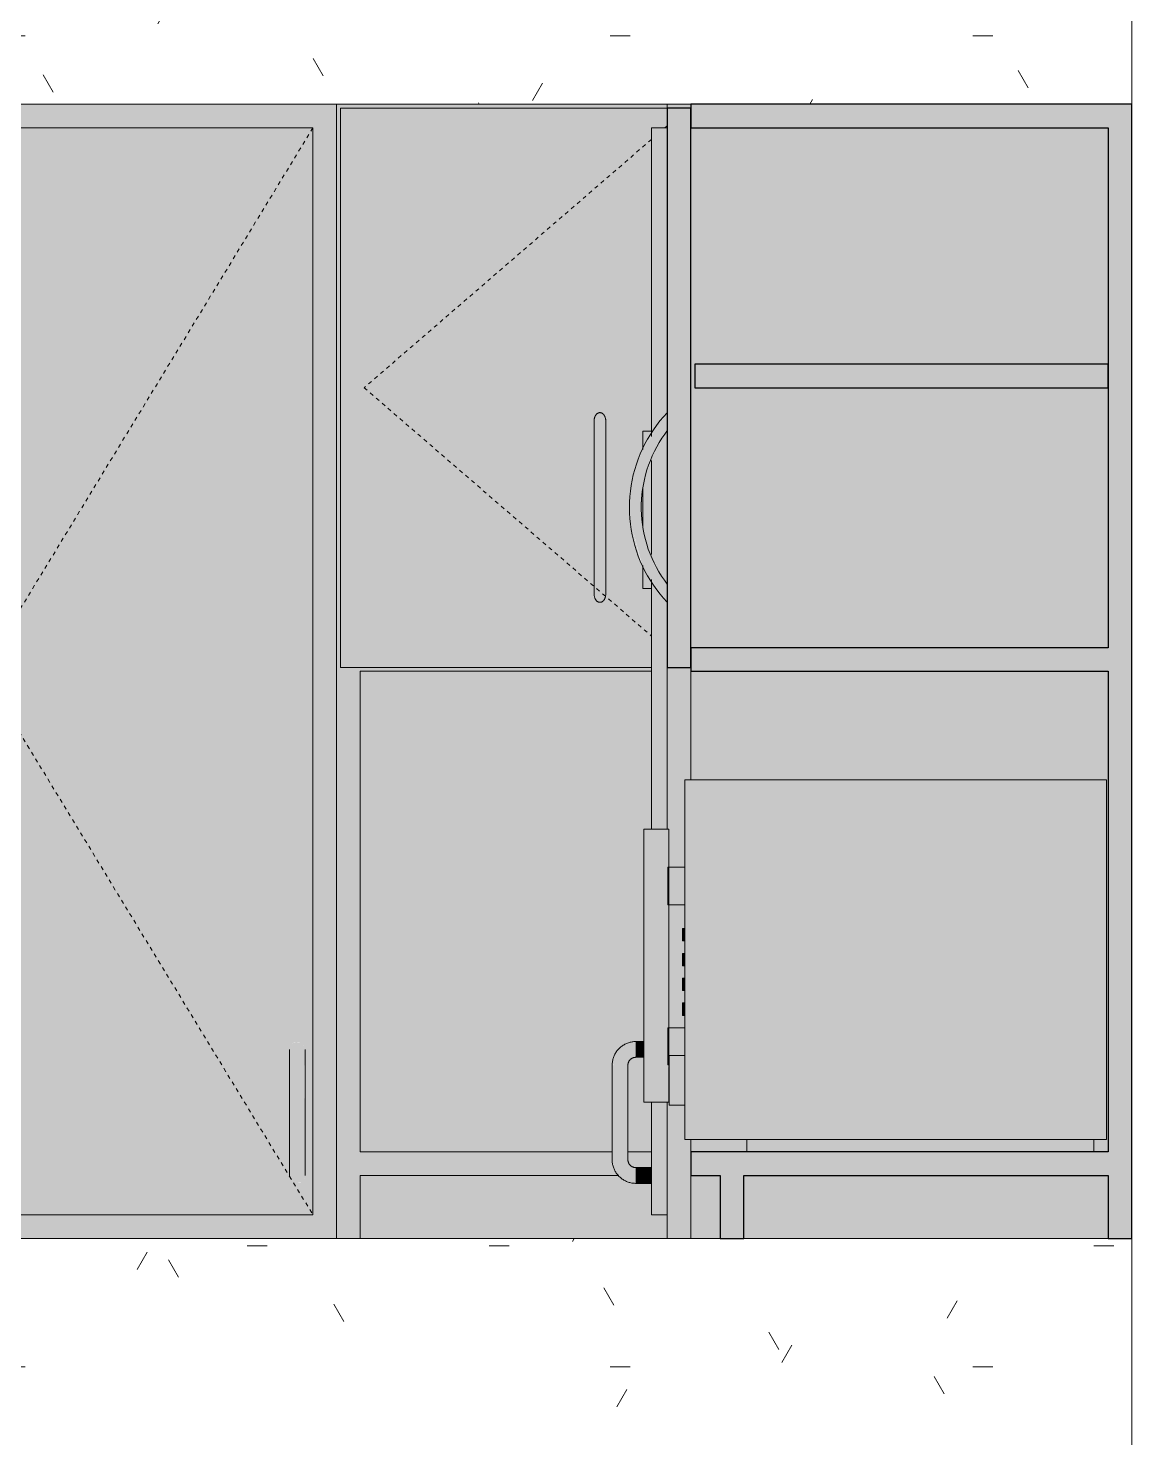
# Model space of a CAD drawing. Header units: inches. Extents: x -1667 to 6641, y -48 to 265.
# Drawn here: x 1362.84 to 1397.88, y 47.67 to 92.41 of the extents above; entities that cross this region are included whole.
import ezdxf

# ---------------------------------------------------------------- set-up
doc = ezdxf.new("R2010")
doc.units = ezdxf.units.IN
doc.header["$MEASUREMENT"] = 0
doc.linetypes.add('Dash', pattern=[0.25, 0.125, -0.125])
for name, color, linetype, lineweight in [('A-WALL-PATT', 111, 'Continuous', 18), ('I-FURN', 30, 'Continuous', 9), ('I-WALL', 2, 'Continuous', 18), ('Q-CASE', 31, 'Continuous', 9), ('Q-CASE-HDLN', 31, 'Dash', 9)]:
    doc.layers.add(name, color=color, linetype=linetype, lineweight=lineweight)

# ---------------------------------------------------------------- blocks, each defined once
blk = doc.blocks.new('293304 - 293304 2-686364-Kitchen - West Elevation')
at = {"layer": 'Q-CASE'}
for points in [[(-907.836, 54), (-907.836, 90), (-921.836, 90), (-921.836, 89.25), (-908.586, 89.25), (-908.586, 72.75), (-921.836, 72.75), (-921.836, 72), (-908.586, 72), (-908.586, 56.75), (-921.836, 56.75), (-921.836, 56), (-920.908, 56), (-920.908, 54), (-920.158, 54), (-920.158, 56), (-908.586, 56), (-908.586, 54)], [(-921.836, 72.125), (-921.836, 89.875), (-922.586, 89.875), (-922.586, 72.125)], [(-921.392, 81), (-908.586, 81), (-908.586, 81.75), (-921.711, 81.75), (-921.711, 81)], [(-922.586, 74.211), (-922.586, 74.47), (-923.139, 75.29), (-923.484, 76.218), (-923.592, 77.277), (-923.47, 78.22), (-923.103, 79.163), (-922.586, 79.93), (-922.586, 80.189), (-923.417, 78.964), (-923.753, 77.695), (-923.743, 76.706), (-923.389, 75.391), (-923.123, 74.967), (-922.667, 74.326)], [(-922.586, 74.47), (-922.586, 74.742), (-923.216, 75.961), (-923.394, 76.737), (-923.417, 77.572), (-923.216, 78.439), (-922.586, 79.658), (-922.586, 79.93), (-923.139, 79.11), (-923.484, 78.182), (-923.601, 77.2), (-923.484, 76.218), (-923.139, 75.29)], [(-922.586, 74.742), (-922.586, 74.744), (-922.592, 74.754)], [(-922.586, 74.209), (-922.586, 74.211), (-922.587, 74.211)], [(-920.908, 54), (-920.908, 56), (-921.836, 56), (-921.836, 54), (-921.392, 54)], [(-915.683, 54), (-908.586, 54), (-908.586, 56), (-920.158, 56), (-920.158, 54), (-918.433, 54)]]:
    blk.add_hatch(color=256, dxfattribs=at).paths.add_polyline_path(points, flags=0)
h = blk.add_hatch(color=256, dxfattribs=at)
h.paths.add_polyline_path([(-920.06, 56.75), (-920.06, 57.144), (-921.836, 57.144), (-921.836, 56.75), (-920.158, 56.75)], flags=0)
h.paths.add_polyline_path([(-908.586, 56.75), (-908.586, 72), (-921.836, 72), (-921.836, 68.561), (-908.643, 68.561), (-908.643, 57.144), (-909.037, 57.144), (-909.037, 56.75), (-908.643, 56.75)], flags=0)
h.paths.add_polyline_path([(-908.586, 72.75), (-908.586, 81), (-921.711, 81), (-921.711, 81.75), (-908.586, 81.75), (-908.586, 89.25), (-921.836, 89.25), (-921.836, 72.75), (-921.392, 72.75)], flags=0)
at = {"layer": 'Q-CASE', "lineweight": 30}
for p, q in [((-907.836, 90), (-921.836, 90)), ((-921.836, 90), (-921.836, 89.25)), ((-907.836, 54), (-907.836, 90)), ((-921.836, 89.875), (-922.586, 89.875)), ((-922.586, 89.875), (-922.586, 72.125)), ((-921.836, 72.125), (-921.836, 89.875)), ((-921.836, 89.25), (-908.586, 89.25)), ((-908.586, 89.25), (-908.586, 72.75)), ((-908.586, 81.75), (-921.711, 81.75)), ((-921.711, 81.75), (-921.711, 81)), ((-908.586, 81), (-908.586, 81.75)), ((-921.711, 81), (-908.586, 81)), ((-908.586, 72.75), (-921.836, 72.75)), ((-921.836, 72.75), (-921.836, 72)), ((-922.586, 72.125), (-921.836, 72.125)), ((-921.836, 72), (-908.586, 72)), ((-908.586, 72), (-908.586, 56.75)), ((-908.586, 56.75), (-921.836, 56.75)), ((-921.836, 56.75), (-921.836, 56)), ((-921.836, 56), (-920.908, 56)), ((-920.908, 56), (-920.908, 54)), ((-920.158, 54), (-920.158, 56)), ((-920.158, 56), (-908.586, 56)), ((-908.586, 56), (-908.586, 54)), ((-920.908, 54), (-920.158, 54)), ((-908.586, 54), (-907.836, 54))]:
    blk.add_line(p, q, dxfattribs=at)
at = {"layer": 'Q-CASE'}
for p, q in [((-922.628, 79.576), (-922.586, 79.633)), ((-922.586, 74.767), (-922.629, 74.825)), ((-921.836, 72), (-921.836, 68.561)), ((-921.836, 57.144), (-921.836, 56.75)), ((-921.836, 54), (-921.836, 56)), ((-920.908, 54), (-921.836, 54)), ((-908.586, 54), (-920.158, 54))]:
    blk.add_line(p, q, dxfattribs=at)
at = {"layer": 'Q-CASE', "flags": 128}
for points in [[(-922.589, 80.207), (-922.707, 80.078), (-922.819, 79.944), (-922.926, 79.806), (-923.027, 79.664), (-923.123, 79.518), (-923.213, 79.368), (-923.296, 79.215), (-923.374, 79.058), (-923.445, 78.898), (-923.51, 78.736), (-923.568, 78.571), (-923.619, 78.404), (-923.664, 78.236), (-923.702, 78.065), (-923.733, 77.893), (-923.758, 77.72), (-923.775, 77.546), (-923.785, 77.372), (-923.789, 77.197), (-923.785, 77.023), (-923.775, 76.848), (-923.757, 76.674), (-923.733, 76.501), (-923.701, 76.329), (-923.663, 76.159), (-923.618, 75.99), (-923.566, 75.823), (-923.508, 75.659), (-923.443, 75.496), (-923.372, 75.337), (-923.294, 75.18), (-923.21, 75.027), (-923.12, 74.877), (-923.024, 74.731), (-922.923, 74.589), (-922.816, 74.451), (-922.703, 74.318), (-922.589, 74.193)], [(-922.589, 80.207), (-922.707, 80.078), (-922.819, 79.944), (-922.926, 79.806), (-923.027, 79.664), (-923.123, 79.518), (-923.213, 79.368), (-923.296, 79.215), (-923.374, 79.058), (-923.445, 78.898), (-923.51, 78.736), (-923.568, 78.571), (-923.619, 78.404), (-923.664, 78.236), (-923.702, 78.065), (-923.733, 77.893), (-923.758, 77.72), (-923.775, 77.546), (-923.785, 77.372), (-923.789, 77.197), (-923.785, 77.023), (-923.775, 76.848), (-923.757, 76.674), (-923.733, 76.501), (-923.701, 76.329), (-923.663, 76.159), (-923.618, 75.99), (-923.566, 75.823), (-923.508, 75.659), (-923.443, 75.496), (-923.372, 75.337), (-923.294, 75.18), (-923.21, 75.027), (-923.12, 74.877), (-923.024, 74.731), (-922.923, 74.589), (-922.816, 74.451), (-922.703, 74.318), (-922.589, 74.193)], [(-922.586, 74.767), (-922.677, 74.89), (-922.766, 75.022), (-922.851, 75.158), (-922.93, 75.296), (-923.003, 75.438), (-923.071, 75.583), (-923.132, 75.73), (-923.188, 75.88), (-923.238, 76.031), (-923.282, 76.185), (-923.319, 76.34), (-923.35, 76.497), (-923.375, 76.655), (-923.394, 76.813), (-923.406, 76.972), (-923.412, 77.132), (-923.412, 77.292), (-923.405, 77.451), (-923.392, 77.61), (-923.372, 77.769), (-923.346, 77.926), (-923.314, 78.083), (-923.276, 78.238), (-923.231, 78.391), (-923.18, 78.542), (-923.124, 78.692), (-923.061, 78.838), (-922.993, 78.983), (-922.918, 79.124), (-922.839, 79.262), (-922.754, 79.398), (-922.663, 79.529), (-922.586, 79.633)], [(-923.41, 77.328), (-923.405, 77.451), (-923.392, 77.61), (-923.373, 77.76)], [(-923.376, 76.656), (-923.394, 76.813), (-923.397, 76.858)]]:
    blk.add_lwpolyline(points, dxfattribs=at)
at = {"layer": 'Q-CASE'}
for points in [[(-922.586, 80.191), (-922.586, 80.192), (-922.586, 80.194), (-922.586, 80.198), (-922.586, 80.203), (-922.586, 80.205), (-922.586, 80.202), (-922.586, 80.196), (-922.586, 80.192), (-922.586, 80.19), (-922.586, 80.189)], [(-922.586, 80.189), (-922.586, 80.19), (-922.586, 80.192), (-922.586, 80.196), (-922.586, 80.202), (-922.586, 80.205), (-922.586, 80.203), (-922.586, 80.198), (-922.586, 80.194), (-922.586, 80.192), (-922.586, 80.191)], [(-922.586, 74.211), (-922.586, 74.21), (-922.586, 74.208), (-922.586, 74.204), (-922.586, 74.198), (-922.586, 74.195), (-922.586, 74.197), (-922.586, 74.202), (-922.586, 74.206), (-922.586, 74.208), (-922.586, 74.209)], [(-922.586, 74.209), (-922.586, 74.208), (-922.586, 74.206), (-922.586, 74.202), (-922.586, 74.197), (-922.586, 74.195), (-922.586, 74.198), (-922.586, 74.204), (-922.586, 74.208), (-922.586, 74.21), (-922.586, 74.211)]]:
    blk.add_open_spline(points, degree=3, knots=[0.4, 0.4, 0.4, 0.4, 0.4125, 0.425, 0.45, 0.5, 0.55, 0.575, 0.5875, 0.6, 0.6, 0.6, 0.6], dxfattribs=at)
blk = doc.blocks.new('Small_Microwave_14381 - Small_Microwave_14381-624995-Kitchen - West Elevation')
at = {"layer": 'I-FURN'}
for points in [[(-915.336, 57.144), (-915.336, 68.561), (-922.029, 68.561), (-922.029, 57.144), (-921.392, 57.144)], [(-915.336, 57.144), (-908.643, 57.144), (-908.643, 68.561), (-915.336, 68.561), (-915.336, 60.305)], [(-923.213, 58.325), (-922.934, 58.325), (-922.934, 66.986), (-923.328, 66.986), (-923.315, 58.325), (-923.275, 58.325)], [(-922.934, 58.325), (-922.541, 58.325), (-922.559, 59.506), (-922.573, 59.506), (-922.554, 60.687), (-922.541, 60.687), (-922.554, 64.586), (-922.573, 64.586), (-922.552, 65.786), (-922.541, 65.786), (-922.554, 66.986), (-922.934, 66.986), (-922.934, 58.419)], [(-922.573, 64.586), (-922.029, 64.586), (-922.029, 65.786), (-922.573, 65.786)], [(-922.029, 63.443), (-922.029, 63.837), (-922.103, 63.837), (-922.103, 63.443)], [(-922.029, 62.656), (-922.029, 63.049), (-922.103, 63.049), (-922.103, 62.656)], [(-922.029, 61.868), (-922.029, 62.262), (-922.103, 62.262), (-922.103, 61.868)], [(-922.029, 61.081), (-922.029, 61.474), (-922.103, 61.474), (-922.103, 61.081)], [(-922.525, 59.506), (-922.525, 59.809), (-922.029, 59.809), (-922.029, 60.687), (-922.573, 60.687), (-922.573, 59.506)], [(-922.525, 59.022), (-922.029, 59.022), (-922.029, 59.809), (-922.525, 59.809), (-922.525, 59.225)], [(-922.029, 58.234), (-922.029, 59.022), (-922.525, 59.022), (-922.525, 58.234)], [(-915.336, 56.75), (-915.336, 57.144), (-920.06, 57.144), (-920.06, 56.75)], [(-909.037, 56.75), (-909.037, 57.144), (-915.336, 57.144), (-915.336, 56.75)]]:
    blk.add_hatch(color=256, dxfattribs=at).paths.add_polyline_path(points, flags=0)
for p, q in [((-922.029, 68.561), (-915.336, 68.561)), ((-922.029, 57.144), (-922.029, 68.561)), ((-915.336, 68.561), (-908.643, 68.561)), ((-908.643, 68.561), (-908.643, 57.144)), ((-923.328, 66.986), (-923.328, 58.325)), ((-923.328, 66.986), (-922.934, 66.986)), ((-922.934, 66.986), (-922.541, 66.986)), ((-922.541, 58.325), (-922.541, 66.986)), ((-922.573, 65.786), (-922.029, 65.786)), ((-922.573, 65.786), (-922.573, 64.586)), ((-922.029, 64.586), (-922.573, 64.586)), ((-922.103, 63.443), (-922.103, 63.837)), ((-922.029, 63.837), (-922.103, 63.837)), ((-922.103, 63.443), (-922.029, 63.443)), ((-922.103, 62.656), (-922.103, 63.049)), ((-922.029, 63.049), (-922.103, 63.049)), ((-922.103, 62.656), (-922.029, 62.656)), ((-922.103, 61.868), (-922.103, 62.262)), ((-922.029, 62.262), (-922.103, 62.262)), ((-922.103, 61.868), (-922.029, 61.868)), ((-922.103, 61.081), (-922.103, 61.474)), ((-922.029, 61.474), (-922.103, 61.474)), ((-922.103, 61.081), (-922.029, 61.081)), ((-922.573, 60.687), (-922.029, 60.687)), ((-922.573, 60.687), (-922.573, 59.506)), ((-922.525, 59.506), (-922.573, 59.506)), ((-922.029, 59.809), (-922.525, 59.809)), ((-922.525, 59.022), (-922.525, 59.809)), ((-922.525, 58.234), (-922.525, 59.022)), ((-922.934, 58.325), (-923.328, 58.325)), ((-922.541, 58.325), (-922.934, 58.325)), ((-922.525, 58.234), (-922.029, 58.234)), ((-915.336, 57.144), (-922.029, 57.144)), ((-920.06, 57.144), (-920.06, 56.75)), ((-908.643, 57.144), (-915.336, 57.144)), ((-909.037, 56.75), (-909.037, 57.144))]:
    blk.add_line(p, q, dxfattribs=at)
blk = doc.blocks.new('293302 - 293302-686305-Kitchen - West Elevation')
at = {"layer": 'Q-CASE'}
h = blk.add_hatch(color=256, dxfattribs=at)
h.paths.add_polyline_path([(-932.336, 54), (-932.336, 56), (-924.129, 56), (-924.294, 56.4), (-924.311, 56.5), (-924.336, 56.5), (-924.336, 56.75), (-932.336, 56.75), (-932.336, 72), (-923.086, 72), (-923.086, 72.125), (-932.961, 72.125), (-932.961, 89.875), (-922.586, 89.875), (-922.586, 90), (-933.086, 90), (-933.086, 54)], flags=0)
h.paths.add_polyline_path([(-923.586, 56.25), (-923.086, 56.25), (-923.088, 56.75), (-923.836, 56.75), (-923.836, 56.5), (-923.763, 56.323), (-923.674, 56.287)], flags=0)
h = blk.add_hatch(color=256, dxfattribs=at)
h.paths.add_polyline_path([(-932.961, 72.125), (-923.086, 72.125), (-923.105, 74.623), (-923.365, 74.623), (-923.365, 75.353), (-923.417, 75.436), (-923.743, 76.706), (-923.733, 77.773), (-923.403, 78.985), (-923.365, 79.041), (-923.365, 79.623), (-923.086, 79.623), (-923.086, 89.25), (-922.586, 89.25), (-922.586, 89.875), (-932.961, 89.875), (-932.961, 75.391)], flags=0)
h.paths.add_polyline_path([(-924.765, 74.196), (-924.833, 74.241), (-924.879, 74.309), (-924.912, 74.47), (-924.904, 80.012), (-924.879, 80.091), (-924.788, 80.189), (-924.765, 80.204), (-924.66, 80.189), (-924.596, 80.131), (-924.564, 80.074), (-924.536, 79.93), (-924.544, 74.388), (-924.604, 74.257), (-924.66, 74.211), (-924.683, 74.196), (-924.724, 74.196)], flags=0)
h.paths.add_polyline_path([(-923.365, 76.61), (-923.365, 77.795), (-923.416, 77.555), (-923.387, 76.706)], flags=0)
for points in [[(-924.683, 74.196), (-924.615, 74.241), (-924.569, 74.309), (-924.536, 74.47), (-924.544, 80.012), (-924.569, 80.091), (-924.615, 80.159), (-924.683, 80.204), (-924.765, 80.204), (-924.833, 80.159), (-924.879, 80.091), (-924.912, 79.93), (-924.904, 74.388), (-924.879, 74.309), (-924.833, 74.241), (-924.765, 74.196)], [(-932.336, 54), (-922.586, 54), (-922.586, 54.75), (-923.086, 54.75), (-923.088, 55.75), (-923.586, 55.75), (-923.586, 55.775), (-923.739, 55.813), (-924.12, 55.978), (-924.15, 56), (-932.336, 56), (-932.336, 54.647)]]:
    blk.add_hatch(color=256, dxfattribs=at).paths.add_polyline_path(points, flags=0)
h = blk.add_hatch(color=256, dxfattribs=at)
h.paths.add_polyline_path([(-923.365, 74.623), (-923.086, 74.623), (-923.098, 74.932), (-923.325, 75.29), (-923.365, 75.353), (-923.365, 74.83)], flags=0)
h.paths.add_polyline_path([(-923.086, 75.71), (-923.088, 78.686), (-923.224, 78.403), (-923.365, 77.795), (-923.365, 76.61), (-923.216, 75.961), (-923.088, 75.714)], flags=0)
h.paths.add_polyline_path([(-923.365, 79.041), (-923.086, 79.459), (-923.086, 79.623), (-923.365, 79.623), (-923.365, 79.11)], flags=0)
h = blk.add_hatch(color=256, dxfattribs=at)
h.paths.add_polyline_path([(-932.336, 56.75), (-924.336, 56.75), (-924.336, 59.5), (-924.311, 59.5), (-924.294, 59.6), (-924.108, 60.034), (-923.686, 60.209), (-923.586, 60.225), (-923.586, 60.25), (-923.328, 60.25), (-923.315, 66.986), (-923.086, 66.986), (-923.086, 72), (-932.336, 72), (-932.336, 58.419)], flags=0)
h.paths.add_polyline_path([(-923.088, 56.75), (-923.086, 56.75), (-923.088, 58.325), (-923.328, 58.325), (-923.328, 59.75), (-923.586, 59.75), (-923.763, 59.677), (-923.836, 59.477), (-923.836, 56.75), (-923.131, 56.75)], flags=0)
for p, q in [((-933.086, 90), (-922.586, 90)), ((-932.961, 89.875), (-922.586, 89.875)), ((-932.961, 72.125), (-932.961, 89.875)), ((-923.365, 79.041), (-923.365, 79.623)), ((-923.365, 79.623), (-923.086, 79.623)), ((-923.365, 76.61), (-923.365, 77.795)), ((-923.365, 74.623), (-923.365, 75.353)), ((-923.086, 74.623), (-923.365, 74.623)), ((-923.086, 72.125), (-932.961, 72.125)), ((-932.336, 72), (-932.336, 56.75)), ((-923.086, 72), (-932.336, 72)), ((-932.336, 56.75), (-924.336, 56.75)), ((-923.836, 56.75), (-923.088, 56.75)), ((-932.336, 56), (-932.336, 54)), ((-924.129, 56), (-932.336, 56)), ((-932.336, 54), (-933.086, 54)), ((-922.586, 54), (-932.336, 54))]:
    blk.add_line(p, q, dxfattribs=at)
at = {"layer": 'Q-CASE', "flags": 128}
for points in [[(-924.912, 79.93), (-924.912, 79.802), (-924.912, 79.669), (-924.912, 79.532), (-924.912, 79.391), (-924.912, 79.247), (-924.912, 79.1), (-924.912, 78.949), (-924.912, 78.796), (-924.912, 78.64), (-924.912, 78.482), (-924.912, 78.322), (-924.912, 78.16), (-924.912, 77.997), (-924.912, 77.832), (-924.912, 77.666), (-924.912, 77.5), (-924.912, 77.333), (-924.912, 77.166), (-924.912, 76.999), (-924.912, 76.832), (-924.912, 76.666), (-924.912, 76.5), (-924.912, 76.336), (-924.912, 76.173), (-924.912, 76.012), (-924.912, 75.853), (-924.912, 75.695), (-924.912, 75.541), (-924.912, 75.389), (-924.912, 75.239), (-924.912, 75.093), (-924.912, 74.951), (-924.912, 74.812), (-924.912, 74.676), (-924.912, 74.545), (-924.912, 74.47)], [(-924.536, 74.47), (-924.536, 74.598), (-924.536, 74.731), (-924.536, 74.868), (-924.536, 75.009), (-924.536, 75.153), (-924.536, 75.3), (-924.536, 75.451), (-924.536, 75.604), (-924.536, 75.76), (-924.536, 75.918), (-924.536, 76.078), (-924.536, 76.24), (-924.536, 76.403), (-924.536, 76.568), (-924.536, 76.734), (-924.536, 76.9), (-924.536, 77.067), (-924.536, 77.234), (-924.536, 77.401), (-924.536, 77.568), (-924.536, 77.734), (-924.536, 77.9), (-924.536, 78.064), (-924.536, 78.227), (-924.536, 78.388), (-924.536, 78.547), (-924.536, 78.705), (-924.536, 78.859), (-924.536, 79.011), (-924.536, 79.161), (-924.536, 79.307), (-924.536, 79.449), (-924.536, 79.588), (-924.536, 79.724), (-924.536, 79.855), (-924.536, 79.93)]]:
    blk.add_lwpolyline(points, dxfattribs=at)
at = {"layer": 'Q-CASE'}
for points in [[(-924.912, 79.93), (-924.912, 79.958), (-924.909, 79.992), (-924.9, 80.032), (-924.894, 80.052), (-924.887, 80.072), (-924.881, 80.088), (-924.874, 80.1), (-924.868, 80.112), (-924.859, 80.127), (-924.849, 80.141), (-924.84, 80.152), (-924.834, 80.159), (-924.826, 80.166), (-924.816, 80.175), (-924.802, 80.186), (-924.784, 80.197), (-924.768, 80.203), (-924.755, 80.206), (-924.742, 80.209), (-924.724, 80.21), (-924.706, 80.209), (-924.693, 80.206), (-924.68, 80.203), (-924.665, 80.197), (-924.647, 80.186), (-924.633, 80.175), (-924.622, 80.166), (-924.613, 80.158), (-924.604, 80.148), (-924.592, 80.132), (-924.581, 80.114), (-924.572, 80.098), (-924.568, 80.088), (-924.562, 80.074), (-924.554, 80.052), (-924.546, 80.022), (-924.538, 79.982), (-924.536, 79.951), (-924.536, 79.93)], [(-924.536, 74.47), (-924.536, 74.442), (-924.539, 74.408), (-924.548, 74.368), (-924.554, 74.348), (-924.561, 74.328), (-924.568, 74.312), (-924.574, 74.3), (-924.58, 74.288), (-924.589, 74.273), (-924.599, 74.259), (-924.608, 74.248), (-924.615, 74.241), (-924.622, 74.234), (-924.633, 74.225), (-924.647, 74.214), (-924.665, 74.203), (-924.68, 74.197), (-924.693, 74.194), (-924.706, 74.191), (-924.724, 74.19), (-924.742, 74.191), (-924.755, 74.194), (-924.768, 74.197), (-924.784, 74.203), (-924.802, 74.214), (-924.816, 74.225), (-924.826, 74.234), (-924.835, 74.242), (-924.844, 74.252), (-924.856, 74.268), (-924.867, 74.286), (-924.876, 74.302), (-924.88, 74.312), (-924.886, 74.326), (-924.894, 74.348), (-924.902, 74.378), (-924.91, 74.418), (-924.912, 74.449), (-924.912, 74.47)]]:
    blk.add_open_spline(points, degree=3, knots=[0, 0, 0, 0, 0.111111, 0.138889, 0.166667, 0.194444, 0.222222, 0.236111, 0.25, 0.277778, 0.305556, 0.319444, 0.333333, 0.347222, 0.361111, 0.388889, 0.416667, 0.444444, 0.458333, 0.472222, 0.5, 0.527778, 0.541667, 0.555556, 0.583333, 0.611111, 0.638889, 0.652778, 0.666667, 0.6875, 0.708333, 0.75, 0.770833, 0.78125, 0.791667, 0.833333, 0.875, 0.916667, 1, 1, 1, 1], dxfattribs=at)
at = {"layer": 'Q-CASE-HDLN'}
for p, q in [((-922.586, 89.314), (-922.659, 89.25)), ((-923.086, 88.882), (-932.211, 81)), ((-932.211, 81), (-923.086, 73.118))]:
    blk.add_line(p, q, dxfattribs=at)
blk = doc.blocks.new('Upper Cabinet-Single Door-Wall - 12_ 2-688979-Kitchen - West Elevation')
at = {"layer": 'Q-CASE'}
h = blk.add_hatch(color=256, dxfattribs=at)
h.paths.add_polyline_path([(-945.086, 54), (-933.086, 54), (-933.086, 90), (-945.086, 90), (-945.086, 60.305)], flags=0)
h.paths.add_polyline_path([(-933.836, 54.75), (-944.336, 54.75), (-944.336, 89.25), (-933.836, 89.25), (-933.836, 55.59)], flags=0)
h = blk.add_hatch(color=256, dxfattribs=at)
h.paths.add_polyline_path([(-934.96, 54.75), (-933.836, 54.75), (-933.836, 89.25), (-944.336, 89.25), (-944.336, 54.75)], flags=0)
h.paths.add_polyline_path([(-934.336, 55.771), (-934.465, 55.791), (-934.542, 55.867), (-934.58, 55.978), (-934.56, 60.095), (-934.517, 60.167), (-934.444, 60.225), (-934.227, 60.225), (-934.129, 60.133), (-934.092, 60.006), (-934.113, 55.901), (-934.155, 55.833), (-934.227, 55.775), (-934.268, 55.773)], flags=0)
h.paths.add_polyline_path([(-934.336, 56.45), (-934.296, 56.5), (-934.376, 56.5)], flags=0)
h.paths.add_polyline_path([(-934.376, 59.5), (-934.296, 59.5), (-934.336, 59.55)], flags=0)
h.paths.add_polyline_path([(-934.149, 60.069), (-934.149, 60.077), (-934.151, 60.069)], flags=0)
for points in [[(-934.58, 59.5), (-934.376, 59.5), (-934.336, 59.55), (-934.336, 60.229), (-934.465, 60.209), (-934.542, 60.133), (-934.58, 60.006), (-934.57, 59.61)], [(-934.092, 59.5), (-934.092, 59.704), (-934.086, 59.903), (-934.092, 59.944), (-934.112, 60.098), (-934.167, 60.177), (-934.227, 60.225), (-934.336, 60.209), (-934.336, 59.55), (-934.296, 59.5), (-934.112, 59.5)], [(-934.336, 56.5), (-934.336, 59.5), (-934.58, 59.5), (-934.58, 56.5), (-934.444, 56.5)], [(-934.227, 56.5), (-934.092, 56.5), (-934.112, 59.5), (-934.336, 59.5), (-934.336, 56.5)], [(-934.336, 55.771), (-934.336, 56.45), (-934.376, 56.5), (-934.58, 56.5), (-934.58, 56.296), (-934.585, 56.097), (-934.58, 56.056), (-934.559, 55.901), (-934.505, 55.823), (-934.444, 55.775)], [(-934.336, 55.771), (-934.207, 55.791), (-934.129, 55.867), (-934.092, 55.978), (-934.112, 56.5), (-934.296, 56.5), (-934.336, 56.45), (-934.336, 55.791)]]:
    blk.add_hatch(color=256, dxfattribs=at).paths.add_polyline_path(points, flags=0)
for p, q in [((-933.086, 90), (-945.086, 90)), ((-945.086, 90), (-945.086, 54)), ((-933.086, 54), (-933.086, 90)), ((-933.836, 89.25), (-944.336, 89.25)), ((-944.336, 89.25), (-944.336, 54.75)), ((-933.836, 54.75), (-933.836, 89.25)), ((-934.586, 59.5), (-934.586, 56.5)), ((-934.086, 56.5), (-934.086, 59.5)), ((-944.336, 54.75), (-933.836, 54.75)), ((-945.086, 54), (-933.086, 54))]:
    blk.add_line(p, q, dxfattribs=at)
at = {"layer": 'Q-CASE', "linetype": 'Dash'}
for p, q in [((-933.836, 89.25), (-944.336, 72)), ((-944.336, 72), (-933.836, 54.75))]:
    blk.add_line(p, q, dxfattribs=at)
at = {"layer": 'Q-CASE', "flags": 128}
for points in [[(-934.586, 60), (-934.586, 60), (-934.586, 59.998), (-934.586, 59.996), (-934.586, 59.994), (-934.586, 59.99), (-934.586, 59.986), (-934.586, 59.981), (-934.586, 59.975), (-934.586, 59.968), (-934.586, 59.961), (-934.586, 59.952), (-934.586, 59.943), (-934.586, 59.934), (-934.586, 59.924), (-934.586, 59.913), (-934.586, 59.901), (-934.586, 59.889), (-934.586, 59.876), (-934.586, 59.862), (-934.586, 59.848), (-934.586, 59.834), (-934.586, 59.819), (-934.586, 59.803), (-934.586, 59.787), (-934.586, 59.77), (-934.586, 59.753), (-934.586, 59.736), (-934.586, 59.718), (-934.586, 59.7), (-934.586, 59.681), (-934.586, 59.662), (-934.586, 59.643), (-934.586, 59.624), (-934.586, 59.605), (-934.586, 59.585), (-934.586, 59.565), (-934.586, 59.545), (-934.586, 59.525), (-934.586, 59.505), (-934.586, 59.5)], [(-934.086, 59.5), (-934.086, 59.52), (-934.086, 59.54), (-934.086, 59.56), (-934.086, 59.58), (-934.086, 59.599), (-934.086, 59.619), (-934.086, 59.638), (-934.086, 59.657), (-934.086, 59.676), (-934.086, 59.695), (-934.086, 59.713), (-934.086, 59.731), (-934.086, 59.748), (-934.086, 59.766), (-934.086, 59.782), (-934.086, 59.799), (-934.086, 59.814), (-934.086, 59.83), (-934.086, 59.844), (-934.086, 59.859), (-934.086, 59.872), (-934.086, 59.885), (-934.086, 59.898), (-934.086, 59.91), (-934.086, 59.921), (-934.086, 59.931), (-934.086, 59.941), (-934.086, 59.95), (-934.086, 59.958), (-934.086, 59.966), (-934.086, 59.973), (-934.086, 59.979), (-934.086, 59.984), (-934.086, 59.989), (-934.086, 59.993), (-934.086, 59.996), (-934.086, 59.998), (-934.086, 59.999), (-934.086, 60)], [(-934.586, 56.5), (-934.586, 56.48), (-934.586, 56.46), (-934.586, 56.44), (-934.586, 56.42), (-934.586, 56.401), (-934.586, 56.381), (-934.586, 56.362), (-934.586, 56.343), (-934.586, 56.324), (-934.586, 56.305), (-934.586, 56.287), (-934.586, 56.269), (-934.586, 56.252), (-934.586, 56.234), (-934.586, 56.218), (-934.586, 56.201), (-934.586, 56.186), (-934.586, 56.17), (-934.586, 56.156), (-934.586, 56.141), (-934.586, 56.128), (-934.586, 56.115), (-934.586, 56.102), (-934.586, 56.09), (-934.586, 56.079), (-934.586, 56.069), (-934.586, 56.059), (-934.586, 56.05), (-934.586, 56.042), (-934.586, 56.034), (-934.586, 56.027), (-934.586, 56.021), (-934.586, 56.016), (-934.586, 56.011), (-934.586, 56.007), (-934.586, 56.004), (-934.586, 56.002), (-934.586, 56.001), (-934.586, 56)], [(-934.086, 56), (-934.086, 56), (-934.086, 56.002), (-934.086, 56.004), (-934.086, 56.006), (-934.086, 56.01), (-934.086, 56.014), (-934.086, 56.019), (-934.086, 56.025), (-934.086, 56.032), (-934.086, 56.039), (-934.086, 56.048), (-934.086, 56.057), (-934.086, 56.066), (-934.086, 56.076), (-934.086, 56.087), (-934.086, 56.099), (-934.086, 56.111), (-934.086, 56.124), (-934.086, 56.138), (-934.086, 56.152), (-934.086, 56.166), (-934.086, 56.181), (-934.086, 56.197), (-934.086, 56.213), (-934.086, 56.23), (-934.086, 56.247), (-934.086, 56.264), (-934.086, 56.282), (-934.086, 56.3), (-934.086, 56.319), (-934.086, 56.338), (-934.086, 56.357), (-934.086, 56.376), (-934.086, 56.395), (-934.086, 56.415), (-934.086, 56.435), (-934.086, 56.455), (-934.086, 56.475), (-934.086, 56.495), (-934.086, 56.5)]]:
    blk.add_lwpolyline(points, dxfattribs=at)
blk = doc.blocks.new('Upper Cabinet-Single Door-Wall - 12_ 3-689347-Kitchen - West Elevation')
at = {"layer": 'Q-CASE'}
h = blk.add_hatch(color=256, dxfattribs=at)
h.paths.add_polyline_path([(-921.836, 54), (-921.836, 57.144), (-922.029, 57.144), (-922.029, 58.234), (-922.525, 58.234), (-922.541, 58.325), (-922.586, 58.325), (-922.586, 54)], flags=0)
h.paths.add_polyline_path([(-922.029, 60.687), (-922.029, 61.081), (-922.103, 61.081), (-922.103, 61.474), (-922.029, 61.474), (-922.029, 61.868), (-922.103, 61.868), (-922.103, 62.262), (-922.029, 62.262), (-922.029, 62.656), (-922.103, 62.656), (-922.103, 63.049), (-922.029, 63.049), (-922.029, 63.443), (-922.103, 63.443), (-922.103, 63.837), (-922.029, 63.837), (-922.029, 64.586), (-922.541, 64.586), (-922.541, 60.687), (-922.103, 60.687)], flags=0)
h.paths.add_polyline_path([(-922.029, 65.786), (-922.029, 68.561), (-921.836, 68.561), (-921.836, 72.125), (-922.586, 72.125), (-922.573, 66.986), (-922.541, 66.986), (-922.541, 65.786)], flags=0)
h.paths.add_polyline_path([(-922.586, 89.875), (-921.836, 89.875), (-921.836, 90), (-922.586, 90)], flags=0)
h = blk.add_hatch(color=256, dxfattribs=at)
h.paths.add_polyline_path([(-922.586, 54.75), (-922.593, 58.325), (-923.086, 58.325), (-923.086, 54.75)], flags=0)
h.paths.add_polyline_path([(-922.586, 66.986), (-922.587, 74.211), (-923.086, 74.908), (-923.086, 66.986), (-922.593, 66.986)], flags=0)
h.paths.add_polyline_path([(-922.586, 74.744), (-922.586, 79.656), (-923.086, 78.69), (-923.086, 75.71), (-922.701, 74.967)], flags=0)
h.paths.add_polyline_path([(-923.086, 79.456), (-922.586, 80.191), (-922.586, 89.25), (-923.086, 89.25), (-923.086, 79.459)], flags=0)
for points in [[(-923.986, 59.5), (-923.836, 59.5), (-923.763, 59.677), (-923.586, 59.75), (-923.586, 60.225), (-923.686, 60.209), (-924.116, 60.03), (-924.294, 59.6), (-924.294, 59.5), (-924.03, 59.5)], [(-923.586, 59.75), (-923.328, 59.763), (-923.328, 60.25), (-923.586, 60.25), (-923.586, 59.775)], [(-924.142, 56.5), (-923.836, 56.5), (-923.836, 59.5), (-924.336, 59.5), (-924.336, 56.5), (-924.242, 56.5)], [(-923.586, 55.775), (-923.586, 56.25), (-923.763, 56.323), (-923.836, 56.5), (-924.311, 56.5), (-924.294, 56.4), (-924.116, 55.97), (-923.686, 55.791)], [(-923.088, 55.75), (-923.086, 55.75), (-923.088, 56.25), (-923.586, 56.25), (-923.586, 55.75)]]:
    blk.add_hatch(color=256, dxfattribs=at).paths.add_polyline_path(points, flags=0)
for p, q in [((-922.586, 89.875), (-922.586, 90)), ((-921.836, 90), (-922.586, 90)), ((-923.086, 79.456), (-923.086, 89.25)), ((-923.086, 89.25), (-922.586, 89.25)), ((-923.086, 75.71), (-923.086, 78.69)), ((-923.086, 66.986), (-923.086, 74.915)), ((-922.586, 66.986), (-922.586, 72.125)), ((-923.328, 60.25), (-923.586, 60.25)), ((-924.336, 59.5), (-924.336, 56.5)), ((-923.836, 56.5), (-923.836, 59.5)), ((-923.586, 59.75), (-923.328, 59.75)), ((-923.086, 54.75), (-923.086, 58.325)), ((-922.586, 54), (-922.586, 58.325)), ((-923.086, 56.25), (-923.586, 56.25)), ((-923.586, 55.75), (-923.086, 55.75)), ((-922.586, 54.75), (-923.086, 54.75)), ((-922.586, 54), (-921.836, 54))]:
    blk.add_line(p, q, dxfattribs=at)
at = {"layer": 'Q-CASE', "flags": 128}
for points in [[(-923.586, 60.25), (-923.616, 60.249), (-923.646, 60.248), (-923.676, 60.245), (-923.705, 60.24), (-923.735, 60.235), (-923.764, 60.229), (-923.793, 60.221), (-923.822, 60.212), (-923.85, 60.202), (-923.878, 60.191), (-923.905, 60.179), (-923.932, 60.165), (-923.959, 60.151), (-923.984, 60.135), (-924.009, 60.119), (-924.034, 60.102), (-924.057, 60.083), (-924.08, 60.064), (-924.103, 60.044), (-924.124, 60.023), (-924.144, 60.001), (-924.164, 59.978), (-924.183, 59.954), (-924.2, 59.93), (-924.217, 59.905), (-924.233, 59.88), (-924.247, 59.853), (-924.261, 59.827), (-924.274, 59.8), (-924.285, 59.772), (-924.295, 59.744), (-924.304, 59.715), (-924.312, 59.686), (-924.319, 59.657), (-924.325, 59.627), (-924.329, 59.598), (-924.333, 59.568), (-924.335, 59.538), (-924.336, 59.508), (-924.336, 59.5)], [(-923.836, 59.5), (-923.836, 59.51), (-923.835, 59.52), (-923.834, 59.53), (-923.833, 59.54), (-923.831, 59.55), (-923.829, 59.559), (-923.826, 59.569), (-923.823, 59.579), (-923.82, 59.588), (-923.816, 59.597), (-923.812, 59.606), (-923.808, 59.615), (-923.803, 59.624), (-923.798, 59.633), (-923.792, 59.641), (-923.786, 59.649), (-923.78, 59.657), (-923.774, 59.665), (-923.767, 59.672), (-923.76, 59.679), (-923.753, 59.686), (-923.745, 59.693), (-923.737, 59.699), (-923.729, 59.705), (-923.721, 59.71), (-923.712, 59.716), (-923.704, 59.72), (-923.695, 59.725), (-923.686, 59.729), (-923.676, 59.733), (-923.667, 59.736), (-923.658, 59.74), (-923.648, 59.742), (-923.638, 59.744), (-923.628, 59.746), (-923.619, 59.748), (-923.609, 59.749), (-923.599, 59.75), (-923.589, 59.75), (-923.586, 59.75)], [(-924.336, 56.5), (-924.335, 56.47), (-924.334, 56.44), (-924.331, 56.41), (-924.326, 56.381), (-924.321, 56.351), (-924.314, 56.322), (-924.307, 56.293), (-924.298, 56.264), (-924.288, 56.236), (-924.277, 56.208), (-924.264, 56.181), (-924.251, 56.154), (-924.237, 56.127), (-924.221, 56.102), (-924.205, 56.077), (-924.187, 56.052), (-924.169, 56.028), (-924.15, 56.005), (-924.13, 55.983), (-924.108, 55.962), (-924.086, 55.942), (-924.064, 55.922), (-924.04, 55.903), (-924.016, 55.886), (-923.991, 55.869), (-923.966, 55.853), (-923.939, 55.839), (-923.913, 55.825), (-923.885, 55.812), (-923.858, 55.801), (-923.829, 55.791), (-923.801, 55.781), (-923.772, 55.773), (-923.743, 55.767), (-923.713, 55.761), (-923.684, 55.756), (-923.654, 55.753), (-923.624, 55.751), (-923.594, 55.75), (-923.586, 55.75)], [(-923.586, 56.25), (-923.596, 56.25), (-923.606, 56.251), (-923.616, 56.252), (-923.626, 56.253), (-923.636, 56.255), (-923.645, 56.257), (-923.655, 56.26), (-923.665, 56.263), (-923.674, 56.266), (-923.683, 56.27), (-923.692, 56.274), (-923.701, 56.278), (-923.71, 56.283), (-923.719, 56.288), (-923.727, 56.294), (-923.735, 56.299), (-923.743, 56.306), (-923.751, 56.312), (-923.758, 56.319), (-923.765, 56.326), (-923.772, 56.333), (-923.779, 56.341), (-923.785, 56.349), (-923.791, 56.357), (-923.796, 56.365), (-923.802, 56.373), (-923.806, 56.382), (-923.811, 56.391), (-923.815, 56.4), (-923.819, 56.409), (-923.822, 56.419), (-923.825, 56.428), (-923.828, 56.438), (-923.83, 56.448), (-923.832, 56.458), (-923.834, 56.467), (-923.835, 56.477), (-923.836, 56.487), (-923.836, 56.497), (-923.836, 56.5)]]:
    blk.add_lwpolyline(points, dxfattribs=at)

msp = doc.modelspace()

# ---------------------------------------------------------------- hatches: boundary and pattern name
at = {"layer": 'A-WALL-PATT', "lineweight": 9}
h = msp.add_hatch(dxfattribs=at)
h.set_pattern_fill('FP_18', color=256, style=0, pattern_type=2)
h.set_pattern_definition([(0, (-1.098, 0), (15.36, 3.84), [0.634, -10.886, 0.634, -10.886, -61.44]), (0, (-1.098, 0), (15.36, 3.84), [-23.04, 0.634, -22.406, 0.634, -10.886, -26.88]), (0, (-1.098, 0), (15.36, 3.84), [-57.6, 0.634, -7.046, 0.634, -18.566]), (120, (4.662, 1.92), (-11.005538, 11.38215), [0.634, -10.886, 0.634, -10.886, -61.44]), (120, (4.662, 1.92), (-11.005538, 11.38215), [-23.04, 0.634, -22.406, 0.634, -10.886, -26.88]), (120, (4.662, 1.92), (-11.005538, 11.38215), [-57.6, 0.634, -7.046, 0.634, -18.566]), (240, (6.582, 9.6), (-4.354462, -15.22215), [0.634, -10.886, 0.634, -10.886, -61.44]), (240, (6.582, 9.6), (-4.354462, -15.22215), [-23.04, 0.634, -22.406, 0.634, -10.886, -26.88]), (240, (6.582, 9.6), (-4.354462, -15.22215), [-57.6, 0.634, -7.046, 0.634, -18.566])])
h.paths.add_polyline_path([(1325.505, 0), (1325.505, 0.25), (1326.005, 0.25), (1326.005, 1.5), (1319.255, 1.5), (1319.255, 0)], flags=0)
h.paths.add_polyline_path([(1293.255, 0), (1294.63, 0), (1294.63, 0.25), (1295.13, 0.25), (1295.128, 0.824), (1294.897, 0.648), (1294.597, 0.471), (1294.198, 0.37), (1293.614, 0.303), (1293.255, 0.303)], flags=0)
h.paths.add_polyline_path([(1328.88, 0), (1328.88, 1.5), (1327.005, 1.5), (1327.005, 0.25), (1327.505, 0.25), (1327.505, 0)], flags=0)
h.paths.add_polyline_path([(1296.63, 0), (1298.255, 0), (1298.255, 1.5), (1296.13, 1.5), (1296.13, 0.25), (1296.63, 0.25)], flags=0)
h.paths.add_polyline_path([(1293.585, 1.3), (1293.832, 1.31), (1294.321, 1.464), (1294.349, 1.5), (1293.255, 1.5), (1293.255, 1.3)], flags=0)
h.paths.add_polyline_path([(1328.88, 40), (1394.13, 40), (1394.13, 43.875), (1393.968, 44.688), (1393.479, 45.397), (1392.797, 45.842), (1392.005, 46), (1391.108, 45.996), (1390.317, 45.838), (1389.608, 45.349), (1389.167, 44.688), (1389.005, 43.875), (1389.005, 42.5), (1388.255, 42.5), (1388.255, 43.875), (1388.474, 44.975), (1389.113, 45.918), (1390.052, 46.536), (1391.13, 46.75), (1392.005, 46.75), (1393.105, 46.531), (1394.048, 45.892), (1394.666, 44.953), (1394.88, 43.875), (1394.88, 40), (1397.88, 40), (1397.88, 54), (1330.63, 54), (1330.63, 90), (1397.88, 90), (1397.88, 120.651), (1289.344, 120.651), (1289.344, 120), (1293.255, 120), (1293.255, 70.125), (1328.88, 70.125), (1328.88, 60.305)], flags=0)

# ---------------------------------------------------------------- linework, layer by layer
at = {"layer": 'I-WALL'}
msp.add_line((1397.88, 120.651), (1397.88, 0), dxfattribs=at)

# ---------------------------------------------------------------- block references
at = {"layer": 'I-FURN'}
msp.add_blockref('Small_Microwave_14381 - Small_Microwave_14381-624995-Kitchen - West Elevation', (2305.716, 0), dxfattribs=at)
at = {"layer": 'Q-CASE'}
for name in ['Upper Cabinet-Single Door-Wall - 12_ 2-688979-Kitchen - West Elevation', '293302 - 293302-686305-Kitchen - West Elevation', 'Upper Cabinet-Single Door-Wall - 12_ 3-689347-Kitchen - West Elevation', '293304 - 293304 2-686364-Kitchen - West Elevation']:
    msp.add_blockref(name, (2305.716, 0), dxfattribs=at)

doc.saveas('drawing.dxf')
